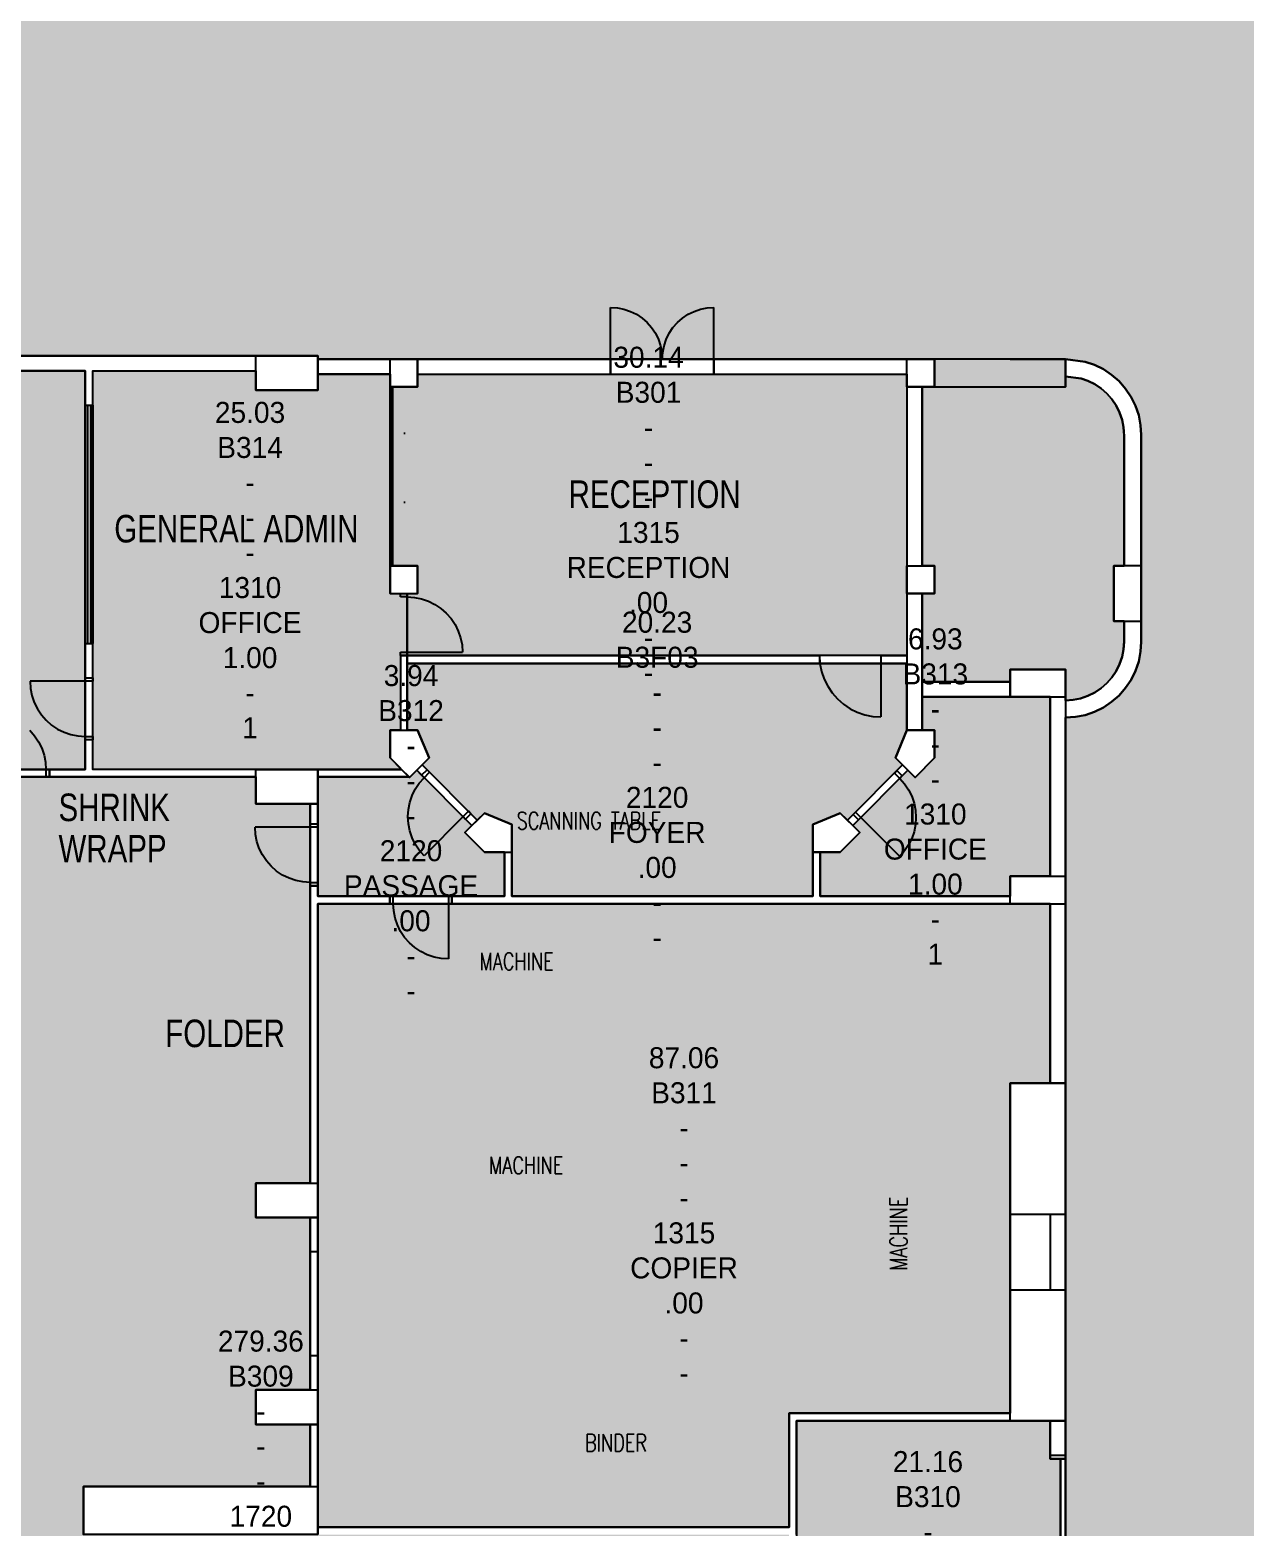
# Model space of a CAD drawing. Extents: x 301721 to 487446, y -38404 to 51035.
# Drawn here: x 327745 to 345377, y -6375 to 15340 of the extents above; entities that cross this region are included whole.
import ezdxf

# ---------------------------------------------------------------- set-up
doc = ezdxf.new("R2010")
doc.units = 0
doc.header["$MEASUREMENT"] = 0
for name, color, linetype in [('BL', 8, 'CONTINUOUS'), ('DR', 8, 'CONTINUOUS'), ('GROS$', 1, 'CONTINUOUS'), ('HL-TMP', 7, 'CONTINUOUS'), ('RM$', 5, 'CONTINUOUS'), ('RM$TXT', 5, 'CONTINUOUS'), ('TEXT', 7, 'CONTINUOUS'), ('WA', 6, 'CONTINUOUS'), ('WA_EXT', 7, 'CONTINUOUS'), ('WN', 4, 'CONTINUOUS')]:
    doc.layers.add(name, color=color, linetype=linetype)
doc.styles.add('ROMANS', font='romans.shx')

msp = doc.modelspace()

# ---------------------------------------------------------------- hatches: boundary and pattern name
at = {"layer": 'HL-TMP', "linetype": 'Continuous', "true_color": 0xffff00}
h = msp.add_hatch(color=2, dxfattribs=at)
h.paths.add_polyline_path([(443861, 49165), (442025, 49165), (442025, 46275), (443649, 46275), (443861, 46275)], flags=0)
h.paths.add_polyline_path([(449971, 49165), (443971, 49165), (443971, 46275), (445321, 46275), (449971, 46275)], flags=0)
h.paths.add_polyline_path([(446272, 46165), (446272, 43565), (446676, 43565), (446676, 43420), (449971, 43420), (449971, 46165)], flags=0)
h.paths.add_polyline_path([(446676, 43310), (446676, 43165), (446272, 43165), (446272, 40694), (449971, 40694), (449971, 43310)], flags=0)
h.paths.add_polyline_path([(446272, 35810), (446272, 34728), (446330, 34762), (446428, 34929), (446774, 34728), (446623, 34469), (446363, 34318), (446272, 34475), (446272, 32775), (449876, 32775), (449876, 34165), (449971, 34165), (449971, 35810)], flags=0)
h.paths.add_polyline_path([(446272, 32665), (446272, 28565), (449876, 28565), (449876, 32665)], flags=0)
h.paths.add_polyline_path([(444602, 35844), (440371, 35844), (440371, 33215), (438591, 31435), (444602, 31435)], flags=0)
h.paths.add_polyline_path([(328547, 10395), (324204, 10395), (324204, 5943), (324204, 4615), (328028, 4615), (328547, 4615)], flags=0)
h.paths.add_polyline_path([(323984, 10395), (320321, 10395), (320321, 10115), (319641, 10115), (319641, 7325), (319641, 7117), (319641, 4615), (323984, 4615), (323984, 5943)], flags=0)
h.paths.add_polyline_path([(342551, 5665), (340691, 5665), (340691, 5182), (340871, 5182), (340871, 4782), (340589, 4499), (340486, 4602), (339685, 3800), (339787, 3698), (339504, 3415), (339214, 3415), (339214, 2775), (341971, 2775), (341971, 3065), (342551, 3065)], flags=0)
h.paths.add_polyline_path([(328657, 10395), (331021, 10395), (331021, 10115), (331921, 10115), (331921, 10345), (332971, 10345), (332971, 7165), (333221, 7165), (333221, 6265), (333121, 6265), (333121, 5182), (332971, 5182), (332971, 4782), (333113, 4641), (333139, 4615), (328720, 4615), (328657, 4615)], flags=0)
at = {"layer": 'HL-TMP', "linetype": 'Continuous', "true_color": 0x666666}
h = msp.add_hatch(color=251, dxfattribs=at)
h.paths.add_polyline_path([(370751, -8060), (373561, -8060), (373561, -8220), (373671, -8220), (373671, -9120), (373561, -9120), (373561, -11535), (370751, -11535)], flags=0)
h.paths.add_polyline_path([(355561, -2495), (358561, -2495), (358561, 505), (356416, 505), (355871, 505), (355871, -135), (355781, -135), (355781, -1695), (355561, -1695), (355561, -135), (355471, -135), (355471, 505), (352781, 505), (352781, -2275), (354761, -2275), (354761, -2495), (352781, -2495), (352781, -5495), (352561, -5495), (352561, -2495), (349871, -2495), (349871, -5495), (349691, -5495), (349691, -9025), (355561, -9025), (355561, -5495), (355471, -5495), (355471, -4635), (355561, -4635)], flags=0)
h.paths.add_polyline_path([(352561, 505), (349871, 505), (349871, -2275), (352561, -2275)], flags=0)
h.paths.add_polyline_path([(358561, -2715), (355781, -2715), (355781, -4635), (355871, -4635), (355871, -5495), (355781, -5495), (355781, -11535), (355871, -11535), (355871, -12025), (358471, -12025), (358471, -11535), (358561, -11535)], flags=0)
h.paths.add_polyline_path([(355561, -9245), (349691, -9245), (349691, -11235), (349871, -11235), (349871, -12025), (352471, -12025), (352471, -11535), (352871, -11535), (352871, -12025), (355471, -12025), (355471, -11535), (355561, -11535)], flags=0)
h.paths.add_polyline_path([(358561, -12335), (358471, -12335), (358471, -12245), (355871, -12245), (355871, -12335), (355471, -12335), (355471, -12245), (352871, -12245), (352871, -12335), (352471, -12335), (352471, -12245), (349871, -12245), (349871, -12335), (349671, -12335), (349671, -14935), (349871, -14935), (349871, -15035), (353971, -15035), (353971, -14935), (354371, -14935), (354371, -15025), (355471, -15025), (355471, -14935), (355871, -14935), (355871, -15025), (358471, -15025), (358471, -14935), (358561, -14935)], flags=0)
h.paths.add_polyline_path([(376471, 505), (373781, 505), (373781, -5770), (376503, -5770), (376503, -5495), (376471, -5495)], flags=0)
h.paths.add_polyline_path([(379561, 505), (376871, 505), (376871, -135), (376581, -135), (376581, -4635), (376871, -4635), (376871, -5265), (379561, -5265)], flags=0)
h.paths.add_polyline_path([(379471, -11535), (379561, -11535), (379561, -9105), (378130, -9105), (376871, -9676), (376871, -11535), (376871, -12335), (376781, -12335), (376781, -14935), (376871, -14935), (376871, -15025), (377971, -15025), (377971, -14935), (378371, -14935), (378371, -15025), (379561, -15025), (379561, -12335), (379471, -12335)], flags=0)
h.paths.add_polyline_path([(376561, -12335), (376471, -12335), (376471, -11645), (373871, -11645), (373871, -12335), (373781, -12335), (373781, -14935), (373871, -14935), (373871, -15025), (376471, -15025), (376471, -14935), (376561, -14935)], flags=0)
h.paths.add_polyline_path([(382651, -12335), (382471, -12335), (382471, -11235), (382651, -11235), (382651, -9225), (379781, -9225), (379781, -11535), (379871, -11535), (379871, -12335), (379781, -12335), (379781, -15025), (382471, -15025), (382471, -14935), (382651, -14935)], flags=0)
h.paths.add_polyline_path([(361941, 615), (358781, 615), (358781, -885), (360436, -885), (360436, -3775), (360176, -3775), (360176, -1985), (358781, -1985), (358781, -5275), (361941, -5275)], flags=0)
h.paths.add_polyline_path([(373561, -995), (372166, -995), (372166, -1885), (372056, -1885), (372056, -3825), (371906, -3825), (371906, -885), (372056, -885), (373561, -885), (373561, 615), (370401, 615), (370401, -5275), (373561, -5275)], flags=0)
h.paths.add_polyline_path([(446162, 40565), (446162, 37066), (446363, 37412), (446623, 37262), (446646, 37221), (449971, 37221), (449971, 40565)], flags=0)
h.paths.add_polyline_path([(438501, 31345), (437721, 30565), (437721, 28565), (439971, 28565), (439971, 28752), (440571, 28752), (440571, 28565), (446162, 28565), (446162, 46165), (440371, 46165), (440371, 43834), (440571, 43488), (440571, 43364), (444712, 43364), (444712, 31345)], flags=0)
h.paths.add_polyline_path([(358781, -995), (360176, -995), (360176, -1885), (358781, -1885), (358781, -995)], flags=0)
h.paths.add_polyline_path([(334056, 3698), (334158, 3800), (333357, 4602), (333254, 4499), (333249, 4505), (331921, 4505), (331921, 2775), (333867, 2775), (334629, 2775), (334629, 3415), (334339, 3415)], flags=0)
at = {"layer": 'HL-TMP', "linetype": 'Continuous', "true_color": 0xcc3446}
msp.add_hatch(color=242, dxfattribs=at).paths.add_polyline_path([(397291, 34410), (397291, 38665), (393703, 38665), (393703, 38415), (393703, 38165), (391871, 38165), (391871, 38415), (391871, 38665), (391471, 38665), (391471, 39065), (391571, 39065), (391571, 40765), (340771, 40765), (340771, 39065), (340871, 39065), (340871, 38665), (340471, 38665), (340471, 38415), (340471, 38165), (338640, 38165), (338640, 38415), (338640, 38665), (333371, 38665), (332971, 38665), (332971, 39065), (333071, 39065), (333071, 40765), (331021, 40765), (331021, 40615), (331921, 40615), (331921, 40115), (331021, 40115), (331021, 39115), (331921, 39115), (331921, 38615), (331021, 38615), (331021, 35790), (331021, 34665), (331921, 34665), (331921, 34065), (326921, 34065), (326921, 34445), (324246, 34445), (319971, 34445), (319971, 34065), (319371, 34065), (319371, 34445), (318942, 34445), (316871, 34445), (316871, 10615), (317696, 10615), (317696, 10395), (318596, 10395), (318596, 10615), (319421, 10615), (320321, 10615), (324287, 10615), (331021, 10615), (331921, 10615), (331921, 10565), (332971, 10565), (333371, 10565), (337671, 10565), (340471, 10565), (340871, 10565), (340871, 10165), (340691, 10165), (340691, 7565), (340871, 7565), (340871, 7165), (340691, 7165), (340691, 5885), (341971, 5885), (341971, 6065), (342771, 6065), (342771, 5616), (342882, 5623), (342991, 5645), (343096, 5680), (343196, 5729), (343289, 5791), (343372, 5864), (343445, 5948), (343507, 6040), (343556, 6140), (343592, 6245), (343614, 6354), (343621, 6473), (343621, 6765), (343471, 6765), (343471, 7565), (343621, 7565), (343621, 9457), (343614, 9576), (343592, 9685), (343556, 9790), (343507, 9890), (343445, 9982), (343372, 10066), (343289, 10139), (343196, 10201), (343096, 10250), (342999, 10283), (342771, 10313), (342771, 10565), (343056, 10528), (343192, 10481), (343321, 10418), (343441, 10338), (343549, 10243), (343644, 10135), (343724, 10015), (343788, 9886), (343834, 9750), (343862, 9609), (343871, 9465), (343871, 6465), (343862, 6322), (343834, 6180), (343788, 6044), (343724, 5915), (343644, 5795), (343549, 5687), (343441, 5592), (343321, 5512), (343192, 5449), (343056, 5403), (342915, 5375), (342771, 5365), (342771, 3065), (342771, 2665), (342771, 65), (342771, -1835), (342771, -2935), (342771, -4835), (342771, -5335), (342771, -5385), (342771, -6885), (342771, -6935), (342771, -7435), (342771, -7835), (342771, -10435), (342771, -10835), (342771, -11535), (343471, -11535), (343871, -11535), (343871, -12335), (343871, -12857), (343871, -13607), (343871, -14357), (343871, -14407), (343871, -14878), (343887, -14878), (343887, -14935), (344114, -14935), (344114, -14885), (349214, -14885), (349471, -14935), (349471, -12335), (349471, -11235), (349471, -10885), (349471, -10135), (349471, -10135), (349471, -10135), (349471, -10135), (349471, -9385), (349471, -9335), (349471, -7239), (349471, -6489), (349471, -5739), (349471, -5689), (349471, -5495), (349471, 725), (349871, 725), (350466, 725), (351216, 725), (351216, 725), (351216, 725), (351216, 725), (351966, 725), (352016, 725), (352561, 725), (352781, 725), (353376, 725), (354126, 725), (354876, 725), (354926, 725), (355471, 725), (355871, 725), (356466, 725), (357216, 725), (357407, 725), (357902, 725), (357966, 725), (358016, 725), (358561, 725), (358781, 725), (358831, 725), (358831, 615), (359631, 615), (359631, 725), (359681, 725), (361041, 725), (361091, 725), (361091, 615), (361891, 615), (361891, 725), (361941, 725), (364781, 725), (364831, 725), (365321, 725), (365371, 725), (366971, 725), (367021, 725), (367511, 725), (367561, 725), (368471, 725), (368471, 505), (369491, 505), (369491, 725), (370401, 725), (370451, 725), (370451, 615), (371251, 615), (371251, 725), (371301, 725), (372661, 725), (372711, 725), (372711, 615), (373511, 615), (373511, 725), (373561, 725), (373781, 725), (374326, 725), (374376, 725), (374376, 505), (375876, 505), (375876, 725), (375926, 725), (376471, 725), (376871, 725), (377416, 725), (377466, 725), (377466, 505), (378966, 505), (378966, 725), (379016, 725), (379561, 725), (379781, 725), (380676, 725), (380676, 615), (380726, 615), (380726, 505), (381526, 505), (381526, 615), (381576, 725), (382471, 725), (382871, 725), (382871, -5495), (382871, -7330), (382871, -7775), (382401, -7775), (380901, -7775), (379781, -7775), (379671, -7775), (379671, -7825), (379561, -7825), (379561, -8625), (379671, -8625), (379781, -8675), (379781, -8995), (379781, -9105), (379831, -9105), (379831, -9225), (380631, -9225), (380631, -9215), (380631, -9105), (380681, -8995), (382871, -8995), (382871, -11235), (382871, -12335), (382871, -14935), (382887, -14935), (383114, -14935), (383114, -14885), (388214, -14885), (388471, -14935), (388871, -14935), (388871, -15025), (390281, -15025), (390281, -16435), (390371, -16435), (390371, -16525), (392971, -16525), (392971, -16435), (393371, -16435), (393371, -16525), (395971, -16525), (395971, -16435), (396371, -16435), (396371, -16525), (398971, -16525), (398971, -16435), (399371, -16435), (399371, -16525), (401971, -16525), (401971, -16435), (402371, -16435), (402371, -16525), (404971, -16525), (404971, -16435), (405371, -16435), (405371, -16525), (407971, -16525), (407971, -16435), (408371, -16435), (408371, -16525), (410971, -16525), (410971, -16435), (411371, -16435), (411371, -16525), (413971, -16525), (413971, -16435), (414061, -16435), (414061, -15025), (415471, -15025), (415471, -14935), (415561, -14935), (415561, -12335), (415471, -12335), (415471, -11935), (415561, -4835), (415471, -4835), (415471, -4435), (415561, -4435), (415561, -1835), (415471, -1835), (415471, -1435), (415561, -1435), (415561, 4165), (415471, 4165), (415471, 4565), (415561, 4565), (415561, 10165), (415471, 10165), (415471, 10565), (415561, 10565), (415561, 16165), (415471, 16165), (415471, 16565), (415471, 16840), (415471, 18965), (412561, 18965), (412561, 22115), (412021, 22115), (412021, 22615), (412561, 22615), (412561, 23123), (412561, 28115), (412021, 28115), (412021, 28615), (412511, 28615), (412511, 30565), (412511, 34165), (412321, 34165), (405421, 34165), (400751, 34165), (400751, 28615), (401321, 28615), (401321, 28115), (400421, 28115), (400421, 28310), (396196, 28310), (396146, 28310), (396146, 28420), (395396, 28420), (394646, 28420), (394646, 28310), (394596, 28310), (390371, 28310), (390371, 28165), (389571, 28165), (389571, 28565), (390007, 28565), (390007, 31837), (391471, 31837), (391471, 32182), (391616, 32182), (391616, 34165), (391471, 34165), (391471, 34565), (391871, 34565), (391871, 34275), (394932, 34275), (395121, 34275), (395121, 34565), (395721, 34565), (395721, 34275), (397291, 34275), (397291, 34431)], flags=16)
at = {"layer": 'HL-TMP', "linetype": 'Continuous', "true_color": 0xff9900}
msp.add_hatch(color=30, dxfattribs=at).paths.add_polyline_path([(332971, 10165), (333371, 10165), (333371, 10345), (340471, 10345), (340471, 6265), (333221, 6265), (333221, 7140), (333221, 7165), (333359, 7165), (333371, 7165), (333371, 7565), (332971, 7565)], flags=16)
at = {"layer": 'HL-TMP', "linetype": 'Continuous', "true_color": 0x333333}
h = msp.add_hatch(color=250, dxfattribs=at)
h.paths.add_polyline_path([(340471, 6150), (333221, 6150), (333221, 5182), (333371, 5182), (333537, 4782), (333435, 4680), (334236, 3878), (334339, 3981), (334739, 3815), (334739, 2775), (339104, 2775), (339104, 3815), (339504, 3981), (339607, 3878), (340408, 4680), (340306, 4782), (340471, 5182)], flags=0)
h.paths.add_polyline_path([(373561, -5495), (370181, -5495), (370181, -5385), (367781, -5385), (367781, -5495), (367561, -5495), (367561, 615), (364781, 615), (364781, -4175), (364781, -5495), (364561, -5495), (364561, -5385), (362161, -5385), (362161, -5495), (361681, -5495), (361681, -8950), (370661, -8950), (370661, -7970), (373561, -7970)], flags=0)
h.paths.add_polyline_path([(370661, -8993), (361641, -8993), (361641, -8970), (361641, -5495), (360476, -5495), (360255, -5509), (360038, -5553), (359828, -5624), (359629, -5722), (359445, -5845), (359278, -5991), (359132, -6158), (359008, -6342), (358910, -6541), (358839, -6751), (358796, -6969), (358781, -7190), (358781, -11535), (358871, -11535), (358871, -12335), (358781, -12335), (358781, -14935), (358871, -14935), (358871, -15110), (359971, -15110), (359971, -14935), (360371, -14935), (360371, -15110), (362971, -15110), (362971, -14935), (363371, -14935), (363371, -15110), (364471, -15110), (364471, -14935), (364871, -14935), (364871, -15110), (367471, -15110), (367471, -14935), (367871, -14935), (367871, -15110), (368971, -15110), (368971, -14935), (369371, -14935), (369371, -15110), (371971, -15110), (371971, -14935), (372371, -14935), (372371, -15110), (373471, -15110), (373471, -14935), (373561, -14935), (373561, -12335), (370471, -12335), (370471, -11535), (367871, -11535), (367871, -12335), (367471, -12335), (367471, -11535), (364871, -11535), (364871, -12335), (364471, -12335), (364471, -11535), (361871, -11535), (361871, -12335), (361471, -12335), (361471, -11935), (361341, -11935), (361196, -11925), (361054, -11897), (360917, -11850), (360786, -11786), (360666, -11705), (360556, -11610), (360461, -11501), (360380, -11380), (360316, -11250), (360269, -11112), (360241, -10970), (360231, -10825), (360231, -7970), (360341, -7970), (360341, -10825), (360350, -10955), (360375, -11084), (360418, -11208), (360475, -11325), (360548, -11434), (360634, -11532), (360733, -11618), (360841, -11691), (360959, -11749), (361083, -11791), (361211, -11816), (361341, -11825), (361471, -11825), (361471, -11535), (370471, -11535), (370661, -11535)], flags=0)
h.paths.add_polyline_path([(382651, -5495), (380831, -5495), (379856, -5495), (376613, -5495), (376613, -5880), (373781, -5880), (373781, -6834), (376777, -6834), (376777, -6884), (373781, -6884), (373781, -7970), (376777, -7970), (376777, -8020), (373781, -8020), (373781, -11535), (376761, -11535), (376761, -9605), (378106, -8995), (379561, -8995), (379561, -7775), (379561, -7545), (382651, -7545)], flags=0)
at = {"layer": 'HL-TMP', "linetype": 'Continuous', "true_color": 0xcccccc}
h = msp.add_hatch(color=254, dxfattribs=at)
h.paths.add_polyline_path([(341951, -11535), (342551, -11535), (342551, -10835), (341971, -10835), (341971, -10680), (338760, -10680), (338760, -8156), (338760, -6485), (328521, -6485), (328521, -5785), (331811, -5785), (331811, -4885), (331021, -4885), (331021, -4385), (331811, -4385), (331811, -2385), (331811, -1885), (331021, -1885), (331021, -1385), (331811, -1385), (331811, 4115), (331021, 4115), (331021, 4505), (328028, 4505), (320321, 4505), (320321, 4115), (319641, 4115), (319641, 1684), (319641, -1385), (320321, -1385), (320321, -1885), (319641, -1885), (319641, -4385), (320321, -4385), (320321, -4885), (319641, -4885), (319641, -5785), (322821, -5785), (322821, -6395), (324371, -6395), (324371, -8530), (324371, -13415), (326147, -13415), (327371, -13415), (327371, -16415), (329971, -16415), (330371, -16435), (330371, -12335), (329971, -12335), (329971, -11935), (330371, -11935), (330371, -16415), (332971, -16415), (333371, -16435), (333371, -16415), (335971, -16415), (336371, -16435), (336371, -16415), (338760, -16415), (338760, -14878), (338850, -14878), (338850, -16415), (338971, -16415), (339371, -16435), (339371, -16415), (341951, -16415)], flags=0)
h.paths.add_polyline_path([(364561, -2185), (362161, -2185), (362161, -4675), (364561, -4675), (364561, -4175)], flags=0)
h.paths.add_polyline_path([(364561, 505), (362161, 505), (362161, -2085), (364561, -2085)], flags=0)
h.paths.add_polyline_path([(370181, -2185), (367781, -2185), (367781, -4675), (370181, -4675)], flags=0)
h.paths.add_polyline_path([(370181, 505), (368471, 505), (367781, 505), (367781, -2085), (370181, -2085)], flags=0)
at = {"layer": 'HL-TMP', "linetype": 'Continuous', "true_color": 0xcccc66}
h = msp.add_hatch(color=53, dxfattribs=at)
h.paths.add_polyline_path([(327281, -13505), (326147, -13505), (324371, -13505), (324371, -16415), (326971, -16415), (327281, -16435)], flags=0)
h.paths.add_polyline_path([(341971, 65), (342551, 65), (342551, 2665), (333867, 2665), (331921, 2665), (331921, -6375), (338760, -6375), (338760, -4725), (341971, -4725)], flags=0)
at = {"layer": 'HL-TMP', "linetype": 'Continuous', "true_color": 0x99cea6}
h = msp.add_hatch(color=253, dxfattribs=at)
h.paths.add_polyline_path([(342551, -7835), (341971, -7835), (341971, -7435), (342551, -7435), (342551, -6885), (342701, -6885), (342701, -5385), (342551, -5385), (342551, -4835), (341971, -4835), (338870, -4835), (338870, -6485), (338850, -8156), (338850, -10590), (341971, -10590), (341971, -10435), (342551, -10435)], flags=0)
h.paths.add_polyline_path([(319421, -6960), (319421, -6061), (316871, -6061), (316871, -6335), (312921, -6335), (307892, -6335), (306371, -6335), (306371, -9025), (308971, -9025), (308971, -8935), (309371, -8935), (309371, -9025), (311971, -9025), (311971, -8935), (312371, -8935), (312371, -9025), (312644, -9025), (314971, -9025), (314971, -8935), (315371, -8935), (315371, -9025), (317971, -9025), (317971, -8935), (319421, -8935), (319421, -8510)], flags=0)

# ---------------------------------------------------------------- linework, layer by layer
at = {"layer": 'BL', "linetype": 'Continuous'}
for p, q in [((342771, 10313), (342999, 10283)), ((342999, 10283), (343096, 10250)), ((343096, 10250), (343196, 10201)), ((343196, 10201), (343289, 10139)), ((343289, 10139), (343372, 10066)), ((343372, 10066), (343445, 9982)), ((343445, 9982), (343507, 9890)), ((343507, 9890), (343556, 9790)), ((343556, 9790), (343592, 9685)), ((343592, 9685), (343614, 9576)), ((343614, 9576), (343622, 9449)), ((343614, 6354), (343592, 6245)), ((343622, 6481), (343614, 6354)), ((343556, 6140), (343507, 6040)), ((343592, 6245), (343556, 6140)), ((343372, 5864), (343289, 5791)), ((343445, 5948), (343372, 5864)), ((343507, 6040), (343445, 5948)), ((343096, 5680), (342991, 5645)), ((343196, 5729), (343096, 5680)), ((343289, 5791), (343196, 5729)), ((342882, 5623), (342771, 5616)), ((342991, 5645), (342882, 5623))]:
    msp.add_line(p, q, dxfattribs=at)
at = {"layer": 'BL'}
for p, q in [((343621, 7565), (343621, 9465)), ((343871, 6465), (343871, 9465)), ((343621, 6465), (343621, 6765))]:
    msp.add_line(p, q, dxfattribs=at)
at = {"layer": 'BL', "linetype": 'Continuous', "flags": 128}
for points in [[(342771, 10565), (343056, 10528), (343192, 10481), (343321, 10418), (343441, 10338), (343549, 10243), (343644, 10135), (343724, 10015), (343788, 9886), (343834, 9750), (343862, 9609), (343871, 9465)], [(343871, 6465), (343862, 6322), (343834, 6180), (343788, 6044), (343724, 5915), (343644, 5795), (343549, 5687), (343441, 5592), (343321, 5512), (343192, 5449), (343056, 5403), (342915, 5375), (342771, 5365)]]:
    msp.add_lwpolyline(points, dxfattribs=at)
at = {"layer": 'DR'}
for p, q in [((336171, 10565), (336171, 11315)), ((336171, 11315), (336269, 11309)), ((336269, 11309), (336365, 11290)), ((337477, 11290), (337573, 11309)), ((337573, 11309), (337671, 11315)), ((337671, 10565), (337671, 11315)), ((336365, 11290), (336458, 11258)), ((336458, 11258), (336546, 11215)), ((336546, 11215), (336628, 11160)), ((336628, 11160), (336702, 11095)), ((336702, 11095), (336766, 11022)), ((337076, 11022), (337141, 11095)), ((337141, 11095), (337215, 11160)), ((337215, 11160), (337296, 11215)), ((337296, 11215), (337384, 11258)), ((337384, 11258), (337477, 11290)), ((336766, 11022), (336821, 10940)), ((336821, 10940), (336864, 10852)), ((336978, 10852), (337022, 10940)), ((337022, 10940), (337076, 11022)), ((336864, 10852), (336896, 10759)), ((336896, 10759), (336915, 10663)), ((336915, 10663), (336921, 10565)), ((336921, 10565), (336928, 10663)), ((336928, 10663), (336947, 10759)), ((336947, 10759), (336978, 10852)), ((333221, 7115), (333326, 7108)), ((333326, 7108), (333428, 7088)), ((333428, 7088), (333528, 7054)), ((333528, 7054), (333621, 7008)), ((333621, 7008), (333708, 6950)), ((333708, 6950), (333787, 6881)), ((333787, 6881), (333856, 6802)), ((333856, 6802), (333914, 6715)), ((333914, 6715), (333960, 6621)), ((333960, 6621), (333994, 6522)), ((333994, 6522), (334015, 6420)), ((333221, 6315), (334021, 6315)), ((334015, 6420), (334021, 6315)), ((339201, 6265), (339209, 6149)), ((339209, 6149), (339232, 6035)), ((340091, 6265), (340091, 5375)), ((328547, 5893), (327747, 5893)), ((327747, 5893), (327754, 5788)), ((339232, 6035), (339269, 5925)), ((339269, 5925), (339321, 5820)), ((327754, 5788), (327774, 5686)), ((327774, 5686), (327808, 5587)), ((339321, 5820), (339385, 5723)), ((339385, 5723), (339462, 5636)), ((327808, 5587), (327854, 5493)), ((327854, 5493), (327912, 5406)), ((339462, 5636), (339550, 5559)), ((339550, 5559), (339646, 5494)), ((339646, 5494), (339751, 5443)), ((339751, 5443), (339861, 5405)), ((327912, 5406), (327981, 5327)), ((327981, 5327), (328060, 5258)), ((328060, 5258), (328147, 5200)), ((339861, 5405), (339975, 5383)), ((339975, 5383), (340091, 5375)), ((327743, 5181), (327812, 5102)), ((327812, 5102), (327870, 5015)), ((327870, 5015), (327917, 4921)), ((328147, 5200), (328241, 5154)), ((328241, 5154), (328340, 5120)), ((328340, 5120), (328442, 5100)), ((328442, 5100), (328547, 5093)), ((327917, 4921), (327950, 4822)), ((327950, 4822), (327971, 4720)), ((327971, 4720), (327978, 4615)), ((333337, 4329), (333395, 4416)), ((333395, 4416), (333464, 4494)), ((340368, 4484), (340437, 4405)), ((340437, 4405), (340495, 4318)), ((333237, 4033), (333257, 4136)), ((333257, 4136), (333291, 4235)), ((333291, 4235), (333337, 4329)), ((340495, 4318), (340542, 4225)), ((340542, 4225), (340575, 4125)), ((333230, 3929), (333237, 4033)), ((333237, 3824), (333230, 3929)), ((334030, 3929), (333464, 3363)), ((339802, 3918), (340368, 3353)), ((340575, 4125), (340596, 4023)), ((340596, 4023), (340602, 3918)), ((340602, 3918), (340596, 3814)), ((331811, 3775), (331011, 3775)), ((331018, 3671), (331011, 3775)), ((333257, 3722), (333237, 3824)), ((333291, 3623), (333257, 3722)), ((340575, 3711), (340542, 3612)), ((340596, 3814), (340575, 3711)), ((331039, 3568), (331018, 3671)), ((331072, 3469), (331039, 3568)), ((333337, 3529), (333291, 3623)), ((333395, 3442), (333337, 3529)), ((340495, 3518), (340437, 3431)), ((340542, 3612), (340495, 3518)), ((331119, 3375), (331072, 3469)), ((331177, 3288), (331119, 3375)), ((331246, 3209), (331177, 3288)), ((333464, 3363), (333395, 3442)), ((340437, 3431), (340368, 3353)), ((331324, 3140), (331246, 3209)), ((331411, 3082), (331324, 3140)), ((331505, 3036), (331411, 3082)), ((331604, 3002), (331505, 3036)), ((331707, 2982), (331604, 3002)), ((331811, 2975), (331707, 2982)), ((333024, 2561), (333017, 2665)), ((333817, 2665), (333817, 1865)), ((333044, 2458), (333024, 2561)), ((333078, 2359), (333044, 2458)), ((333124, 2265), (333078, 2359)), ((333182, 2178), (333124, 2265)), ((333251, 2099), (333182, 2178)), ((333330, 2030), (333251, 2099)), ((333417, 1972), (333330, 2030)), ((333511, 1926), (333417, 1972)), ((333610, 1892), (333511, 1926)), ((333713, 1872), (333610, 1892)), ((333817, 1865), (333713, 1872)), ((342701, -5385), (342701, -6885)), ((342771, -5385), (342771, -6885))]:
    msp.add_line(p, q, dxfattribs=at)
at = {"layer": 'DR', "linetype": 'Continuous'}
for p, q in [((333121, 7115), (333121, 7165)), ((333121, 6265), (333121, 6315))]:
    msp.add_line(p, q, dxfattribs=at)
at = {"layer": 'DR'}
for points in [[(333001, 7165), (333221, 7165), (333221, 7115), (333121, 7115)], [(333121, 6315), (333221, 6315), (333221, 6265), (333121, 6265)], [(328657, 5943), (328657, 5893), (328547, 5893), (328547, 5943), (328657, 5943)], [(328657, 5093), (328657, 5043), (328547, 5043), (328547, 5093), (328657, 5093)], [(327978, 4505), (328028, 4505), (328028, 4615), (327978, 4615), (327978, 4505)], [(333542, 4572), (333507, 4608), (333429, 4530), (333464, 4494), (333542, 4572)], [(340290, 4562), (340326, 4597), (340403, 4519), (340368, 4484), (340290, 4562)], [(334143, 3971), (334108, 4007), (334030, 3929), (334065, 3893), (334143, 3971)], [(339689, 3961), (339725, 3996), (339802, 3918), (339767, 3883), (339689, 3961)], [(331921, 3825), (331921, 3775), (331811, 3775), (331811, 3825), (331921, 3825)], [(331921, 2975), (331921, 2925), (331811, 2925), (331811, 2975), (331921, 2975)], [(333017, 2775), (332967, 2775), (332967, 2665), (333017, 2665), (333017, 2775)], [(333867, 2775), (333817, 2775), (333817, 2665), (333867, 2665), (333867, 2775)], [(342551, -5385), (342771, -5385), (342771, -5335), (342551, -5335), (342551, -5385)]]:
    msp.add_lwpolyline(points, dxfattribs=at)
at = {"layer": 'GROS$', "linetype": 'Continuous', "flags": 128}
for points in [[(338870, -6485), (338870, -4835), (341971, -4835), (342551, -4835), (342551, -5385), (342771, -5385), (342771, 65), (341971, 65), (341971, -4725), (338760, -4725), (338760, -6375), (331921, -6375), (331921, 2665), (333867, 2665), (333867, 2775), (331921, 2775), (331921, 4505), (333249, 4505), (333254, 4499), (333357, 4602), (334158, 3800), (334236, 3878), (333435, 4680), (333537, 4782), (333371, 5182), (333221, 5182), (333221, 6265), (333121, 6265), (333121, 5182), (332971, 5182), (332971, 4782), (333139, 4615), (328657, 4615), (328657, 10395), (331021, 10395), (331021, 10115), (331921, 10115), (331921, 10345), (332971, 10345), (332971, 10165), (332971, 7165), (333371, 7165), (333371, 7565), (332971, 7565), (332971, 10165), (333371, 10165), (333371, 10345), (340471, 10345), (340471, 6265), (333221, 6265), (333221, 6150), (340471, 6150), (340471, 5182), (340306, 4782), (340408, 4680), (339607, 3878), (339504, 3981), (339104, 3815), (339104, 2775), (334739, 2775), (334739, 3815), (334339, 3981), (334236, 3878), (334158, 3800), (334056, 3698), (334339, 3415), (334629, 3415), (334629, 2775), (333867, 2775), (333867, 2665), (342551, 2665), (342551, 65), (342771, 65), (342771, 5365), (342915, 5375), (343056, 5403), (343192, 5449), (343321, 5512), (343441, 5592), (343549, 5687), (343644, 5795), (343724, 5915), (343788, 6044), (343834, 6180), (343862, 6322), (343871, 6465), (343871, 9465), (343862, 9609), (343834, 9750), (343788, 9886), (343724, 10015), (343644, 10135), (343549, 10243), (343441, 10338), (343321, 10418), (343192, 10481), (343056, 10528), (342771, 10565), (340871, 10565), (340871, 10165), (342771, 10165), (342771, 10313), (342999, 10283), (343096, 10250), (343196, 10201), (343289, 10139), (343372, 10066), (343445, 9982), (343507, 9890), (343556, 9790), (343592, 9685), (343614, 9576), (343622, 9449), (343621, 7565), (343471, 7565), (343471, 6765), (343621, 6765), (343621, 6465), (343614, 6354), (343592, 6245), (343556, 6140), (343507, 6040), (343445, 5948), (343372, 5864), (343289, 5791), (343196, 5729), (343096, 5680), (342991, 5645), (342882, 5623), (342771, 5616), (342771, 6065), (341971, 6065), (341971, 5885), (340691, 5885), (340691, 5665), (342551, 5665), (342551, 3065), (341971, 3065), (341971, 2775), (339214, 2775), (339214, 3415), (339504, 3415), (339787, 3698), (339685, 3800), (340486, 4602), (340589, 4499), (340871, 4782), (340871, 5182), (340691, 5182), (340691, 5665), (340691, 5885), (340691, 7165), (340871, 7165), (340871, 7565), (340691, 7565), (340691, 10165), (340871, 10165), (340871, 10565), (331921, 10565), (331921, 10615), (316871, 10615)], [(324204, 10395), (328547, 10395), (328547, 4615), (328028, 4615), (328028, 4505), (331021, 4505), (331021, 4115), (331811, 4115), (331811, -1385), (331021, -1385), (331021, -1885), (331811, -1885), (331811, -2385), (331811, -4385), (331021, -4385), (331021, -4885), (331811, -4885), (331811, -5785), (328521, -5785), (328521, -6485)], [(320321, 4505), (328028, 4505), (328028, 4615), (324204, 4615)], [(342771, -11535), (342771, -5385), (342701, -5385), (342701, -6885)]]:
    msp.add_lwpolyline(points, dxfattribs=at)
at = {"layer": 'RM$', "linetype": 'Continuous', "flags": 128}
for points in [[(324287, 10615), (331021, 10615), (331921, 10615), (331921, 10565), (332971, 10565), (333371, 10565), (337671, 10565), (340471, 10565), (340871, 10565), (340871, 10165), (340691, 10165), (340691, 7565), (340871, 7565), (340871, 7165), (340691, 7165), (340691, 5885), (341971, 5885), (341971, 6065), (342771, 6065), (342771, 5616), (342882, 5623), (342991, 5645), (343096, 5680), (343196, 5729), (343289, 5791), (343372, 5864), (343445, 5948), (343507, 6040), (343556, 6140), (343592, 6245), (343614, 6354), (343621, 6473), (343621, 6765), (343471, 6765), (343471, 7565), (343621, 7565), (343621, 9457), (343614, 9576), (343592, 9685), (343556, 9790), (343507, 9890), (343445, 9982), (343372, 10066), (343289, 10139), (343196, 10201), (343096, 10250), (342999, 10283), (342771, 10313), (342771, 10565), (343056, 10528), (343192, 10481), (343321, 10418), (343441, 10338), (343549, 10243), (343644, 10135), (343724, 10015), (343788, 9886), (343834, 9750), (343862, 9609), (343871, 9465), (343871, 6465), (343862, 6322), (343834, 6180), (343788, 6044), (343724, 5915), (343644, 5795), (343549, 5687), (343441, 5592), (343321, 5512), (343192, 5449), (343056, 5403), (342915, 5375), (342771, 5365), (342771, 3065), (342771, 2665), (342771, 65), (342771, -1835), (342771, -2935), (342771, -4835), (342771, -5335), (342771, -5385), (342771, -6885)], [(328521, -6485), (328521, -5785), (331811, -5785), (331811, -4885), (331021, -4885), (331021, -4385), (331811, -4385), (331811, -2385), (331811, -1885), (331021, -1885), (331021, -1385), (331811, -1385), (331811, 4115), (331021, 4115), (331021, 4505), (328028, 4505), (320321, 4505)]]:
    msp.add_lwpolyline(points, dxfattribs=at)
for points in [[(328547, 10395), (324204, 10395), (324204, 5943), (324204, 4615), (328028, 4615), (328547, 4615)], [(328657, 10395), (331021, 10395), (331021, 10115), (331921, 10115), (331921, 10345), (332971, 10345), (332971, 7165), (333221, 7165), (333221, 6265), (333121, 6265), (333121, 5182), (332971, 5182), (332971, 4782), (333113, 4641), (333139, 4615), (328720, 4615), (328657, 4615)], [(332971, 10165), (333371, 10165), (333371, 10345), (340471, 10345), (340471, 6265), (333221, 6265), (333221, 7140), (333221, 7165), (333359, 7165), (333371, 7165), (333371, 7565), (332971, 7565)], [(340471, 6150), (333221, 6150), (333221, 5182), (333371, 5182), (333537, 4782), (333435, 4680), (334236, 3878), (334339, 3981), (334739, 3815), (334739, 2775), (339104, 2775), (339104, 3815), (339504, 3981), (339607, 3878), (340408, 4680), (340306, 4782), (340471, 5182)], [(342551, 5665), (340691, 5665), (340691, 5182), (340871, 5182), (340871, 4782), (340589, 4499), (340486, 4602), (339685, 3800), (339787, 3698), (339504, 3415), (339214, 3415), (339214, 2775), (341971, 2775), (341971, 3065), (342551, 3065)], [(334056, 3698), (334158, 3800), (333357, 4602), (333254, 4499), (333249, 4505), (331921, 4505), (331921, 2775), (333867, 2775), (334629, 2775), (334629, 3415), (334339, 3415)], [(341971, 65), (342551, 65), (342551, 2665), (333867, 2665), (331921, 2665), (331921, -6375), (338760, -6375), (338760, -4725), (341971, -4725)], [(342551, -7835), (341971, -7835), (341971, -7435), (342551, -7435), (342551, -6885), (342701, -6885), (342701, -5385), (342551, -5385), (342551, -4835), (341971, -4835), (338870, -4835), (338870, -6485), (338850, -8156), (338850, -10590), (341971, -10590), (341971, -10435), (342551, -10435)]]:
    msp.add_lwpolyline(points, close=True, dxfattribs=at)
at = {"layer": 'WA'}
for p, q in [((333121, 6265), (339201, 6265)), ((333221, 6150), (339201, 6150)), ((339201, 6265), (339201, 6150)), ((340091, 6265), (340471, 6265)), ((340091, 6265), (340091, 6150)), ((340091, 6150), (340471, 6150))]:
    msp.add_line(p, q, dxfattribs=at)
at = {"layer": 'WA_EXT'}
for p, q in [((325219, 10615), (331021, 10615)), ((331021, 10395), (331021, 10615)), ((332971, 10565), (331921, 10565)), ((331921, 10345), (331921, 10565)), ((332971, 10345), (332971, 10565)), ((333371, 10345), (333371, 10565)), ((333371, 10565), (336171, 10565)), ((336171, 10345), (336171, 10565)), ((336171, 10565), (336171, 10345)), ((337671, 10345), (337671, 10565)), ((337671, 10565), (337671, 10345)), ((337671, 10565), (340471, 10565)), ((340471, 10345), (340471, 10565)), ((340871, 10165), (340871, 10565)), ((341971, 10565), (342771, 10565)), ((342771, 10565), (342771, 10165)), ((325219, 10395), (328547, 10395)), ((328547, 9899), (328547, 10395)), ((328657, 10395), (331021, 10395)), ((328657, 9899), (328657, 10395)), ((332971, 10345), (331921, 10345)), ((333371, 10345), (336171, 10345)), ((337671, 10345), (340471, 10345)), ((340471, 10165), (340471, 7565)), ((340471, 10165), (340691, 10165)), ((340691, 10165), (340691, 7565)), ((341971, 10165), (342771, 10165)), ((332971, 7165), (332971, 7565)), ((332971, 7565), (333371, 7565)), ((333371, 7565), (333371, 7165)), ((340471, 7565), (340691, 7565)), ((343871, 7565), (343471, 7565)), ((343471, 7565), (343471, 6765)), ((343871, 7565), (343871, 6765)), ((332971, 7165), (333371, 7165)), ((340471, 7165), (340471, 5182)), ((340471, 7165), (340691, 7165)), ((340691, 7165), (340691, 5885)), ((343471, 6765), (343871, 6765)), ((328547, 5943), (328547, 6439)), ((328657, 5943), (328657, 6439)), ((333221, 5182), (333221, 6150)), ((328547, 5943), (328657, 5943)), ((341971, 5885), (340691, 5885)), ((341971, 6065), (341971, 5665)), ((341971, 6065), (342771, 6065)), ((341971, 5665), (341971, 5885)), ((342771, 5665), (342771, 6065)), ((341971, 5665), (340691, 5665)), ((340691, 5665), (340691, 5182)), ((341971, 5665), (342771, 5665)), ((342551, 5665), (342551, 3065)), ((342551, 5665), (342771, 5665)), ((342771, 5665), (342771, 3065)), ((328657, 5043), (328547, 5043)), ((328547, 4615), (328547, 5043)), ((328657, 4615), (328657, 5043)), ((332971, 5182), (333371, 5182)), ((332971, 4782), (332971, 5182)), ((333537, 4782), (333371, 5182)), ((340471, 5182), (340306, 4782)), ((340471, 5182), (340691, 5182)), ((340871, 5182), (340471, 5182)), ((340871, 4782), (340871, 5182)), ((332971, 4782), (333254, 4499)), ((333254, 4499), (333537, 4782)), ((340589, 4499), (340306, 4782)), ((340871, 4782), (340589, 4499)), ((328547, 4615), (328028, 4615)), ((328028, 4505), (328028, 4615)), ((331021, 4615), (328657, 4615)), ((331021, 4505), (331021, 4615)), ((331921, 4615), (333139, 4615)), ((331921, 4505), (331921, 4615)), ((333249, 4505), (333139, 4615)), ((333357, 4602), (333435, 4680)), ((333429, 4530), (333357, 4602)), ((333429, 4530), (333507, 4608)), ((333507, 4608), (333435, 4680)), ((340326, 4597), (340408, 4680)), ((340326, 4597), (340403, 4519)), ((340403, 4519), (340486, 4602)), ((340486, 4602), (340408, 4680)), ((331021, 4505), (328028, 4505)), ((331921, 4505), (333249, 4505)), ((331811, 3825), (331811, 4115)), ((331811, 4115), (331921, 4115)), ((331921, 3825), (331921, 4115)), ((334056, 3698), (334339, 3981)), ((334143, 3971), (334065, 3893)), ((334236, 3878), (334143, 3971)), ((334739, 3815), (334339, 3981)), ((339504, 3981), (339104, 3815)), ((339787, 3698), (339504, 3981)), ((339607, 3878), (339689, 3961)), ((339767, 3883), (339689, 3961)), ((331811, 3825), (331921, 3825)), ((334339, 3415), (334056, 3698)), ((334065, 3893), (334158, 3800)), ((334158, 3800), (334236, 3878)), ((334739, 3415), (334739, 3815)), ((339104, 3415), (339104, 3815)), ((339504, 3415), (339787, 3698)), ((339685, 3800), (339607, 3878)), ((339685, 3800), (339767, 3883)), ((334339, 3415), (334739, 3415)), ((334629, 3415), (334629, 2775)), ((334629, 3415), (334739, 3415)), ((334739, 3415), (334739, 2775)), ((339104, 3415), (339104, 2775)), ((339104, 3415), (339214, 3415)), ((339504, 3415), (339104, 3415)), ((339214, 3415), (339214, 2775)), ((341971, 2665), (341971, 3065)), ((341971, 3065), (342771, 3065)), ((342551, 3065), (342771, 3065)), ((342771, 3065), (342771, 2665)), ((331811, -1385), (331811, 2925)), ((331811, 2925), (331921, 2925)), ((331921, 2775), (331921, 2925)), ((332967, 2775), (331921, 2775)), ((331921, -1385), (331921, 2665)), ((332967, 2665), (331921, 2665)), ((332967, 2665), (332967, 2775)), ((334629, 2775), (333867, 2775)), ((333867, 2665), (333867, 2775)), ((341971, 2665), (333867, 2665)), ((339104, 2775), (334739, 2775)), ((341971, 2775), (339214, 2775)), ((341971, 2665), (342771, 2665)), ((342551, 2665), (342551, 65)), ((342551, 2665), (342771, 2665)), ((342771, 2665), (342771, 65)), ((342551, 865), (342551, 115)), ((341971, -1835), (341971, 65)), ((341971, 65), (342771, 65)), ((342551, 65), (342771, 65)), ((342771, -1835), (342771, 65)), ((331811, -1385), (331921, -1385)), ((331811, -1885), (331921, -1885)), ((331811, -2385), (331811, -1885)), ((331921, -2385), (331921, -1885)), ((341971, -1835), (341971, -2935)), ((341971, -1835), (342771, -1835)), ((342551, -1835), (342551, -2935)), ((342551, -1835), (342771, -1835)), ((342771, -1835), (342771, -2935)), ((331921, -2385), (331811, -2385)), ((341971, -4835), (341971, -2935)), ((341971, -2935), (342771, -2935)), ((342551, -2935), (342771, -2935)), ((342771, -4835), (342771, -2935)), ((331811, -3885), (331921, -3885)), ((331811, -4385), (331811, -3885)), ((331921, -4385), (331921, -3885)), ((331811, -4385), (331921, -4385)), ((338760, -6375), (338760, -4725)), ((338760, -4725), (341971, -4725)), ((341971, -4835), (341971, -4725)), ((331811, -5785), (331811, -4885)), ((331811, -4885), (331921, -4885)), ((331921, -5785), (331921, -4885)), ((338870, -6485), (338870, -4835)), ((338870, -4835), (341971, -4835)), ((341971, -4835), (342771, -4835)), ((342771, -4835), (342551, -4835)), ((342551, -4835), (342551, -5335)), ((342771, -4835), (342771, -5335)), ((342771, -5335), (342551, -5335)), ((331811, -5785), (331921, -5785)), ((331921, -6485), (331921, -6375)), ((331921, -6375), (338760, -6375))]:
    msp.add_line(p, q, dxfattribs=at)
at = {"layer": 'WA_EXT', "linetype": 'Continuous'}
for p, q in [((332990, 7565), (332990, 10165)), ((333010, 7565), (333010, 10165)), ((333171, 9490), (333191, 9490)), ((333171, 8490), (333191, 8490)), ((333221, 7165), (333221, 7115))]:
    msp.add_line(p, q, dxfattribs=at)
at = {"layer": 'WA_EXT'}
for points in [[(331921, 10615), (331921, 10115), (331021, 10115), (331021, 10615), (331921, 10615)], [(333371, 10165), (332971, 10165), (332971, 10565), (333371, 10565), (333371, 10165)], [(340871, 10165), (340471, 10165), (340471, 10565), (340871, 10565), (340871, 10165)], [(340871, 7165), (340471, 7165), (340471, 7565), (340871, 7565), (340871, 7165)], [(333121, 6265), (333121, 5182), (333221, 5182)], [(331921, 4615), (331921, 4115), (331021, 4115), (331021, 4615), (331921, 4615)], [(331921, -1385), (331921, -1885), (331021, -1885), (331021, -1385), (331921, -1385)], [(331921, -4385), (331921, -4885), (331021, -4885), (331021, -4385), (331921, -4385)], [(331921, -6485), (328521, -6485), (328521, -5785), (331921, -5785), (331921, -6485)]]:
    msp.add_lwpolyline(points, dxfattribs=at)
at = {"layer": 'WN', "linetype": 'Continuous'}
for p, q in [((328547, 9899), (328657, 9899)), ((328547, 6439), (328657, 6439))]:
    msp.add_line(p, q, dxfattribs=at)
at = {"layer": 'WN', "linetype": 'Continuous', "flags": 128}
for points in [[(328547, 9899), (328547, 6439)], [(328581, 9899), (328581, 6439)], [(328623, 9899), (328623, 6439)], [(328657, 9899), (328657, 6439)]]:
    msp.add_lwpolyline(points, dxfattribs=at)

# ---------------------------------------------------------------- texts
at = {"layer": 'RM$TXT', "linetype": 'Continuous', "char_height": 304.8, "attachment_point": 8}
for s, insert in [('30.14^M^JB301^M^J-^M^J-^M^J-^M^J1315^M^JRECEPTION^M^J.00^M^J-^M^J-^M^J', (336721, 5867)), ('25.03^M^JB314^M^J-^M^J-^M^J-^M^J1310^M^JOFFICE^M^J1.00^M^J-^M^J1^M^J', (330939, 5067)), ('20.23^M^JB3F03^M^J-^M^J-^M^J-^M^J2120^M^JFOYER^M^J.00^M^J-^M^J-^M^J', (336846, 2024)), ('6.93^M^JB313^M^J-^M^J-^M^J-^M^J1310^M^JOFFICE^M^J1.00^M^J-^M^J1^M^J', (340883, 1782)), ('3.94^M^JB312^M^J-^M^J-^M^J-^M^J2120^M^JPASSAGE^M^J.00^M^J-^M^J-^M^J', (333275, 1250)), ('87.06^M^JB311^M^J-^M^J-^M^J-^M^J1315^M^JCOPIER^M^J.00^M^J-^M^J-^M^J', (337236, -4293)), ('279.36^M^JB309^M^J-^M^J-^M^J-^M^J1720^M^JWORKSHOP^M^J.00^M^J-^M^J-^M^J', (331096, -8403)), ('21.16^M^JB310^M^J-^M^J-^M^J-^M^J2110^M^JSTORE^M^J.00^M^J-^M^J-^M^J', (340776, -10151))]:
    msp.add_mtext(s, dxfattribs=dict(at, insert=insert))
at = {"layer": 'TEXT', "width": 0.8}
for s, p in [('RECEPTION', (335562, 8406)), ('GENERAL ADMIN', (328969, 7906)), ('SHRINK ', (328160, 3864)), ('WRAPP', (328160, 3264)), ('FOLDER', (329709, 586))]:
    msp.add_text(s, height=400, dxfattribs=at).set_placement(p)
at = {"layer": 'TEXT', "style": 'ROMANS', "width": 0.75}
for s, p in [('SCANNING TABLE', (334808, 3745)), ('MACHINE', (334269, 1704)), ('MACHINE', (334408, -1254)), ('BINDER', (335800, -5277))]:
    msp.add_text(s, height=250, dxfattribs=at).set_placement(p)
msp.add_text('MACHINE ', height=250, rotation=90, dxfattribs=at).set_placement((340475, -2659))

doc.saveas('drawing.dxf')
